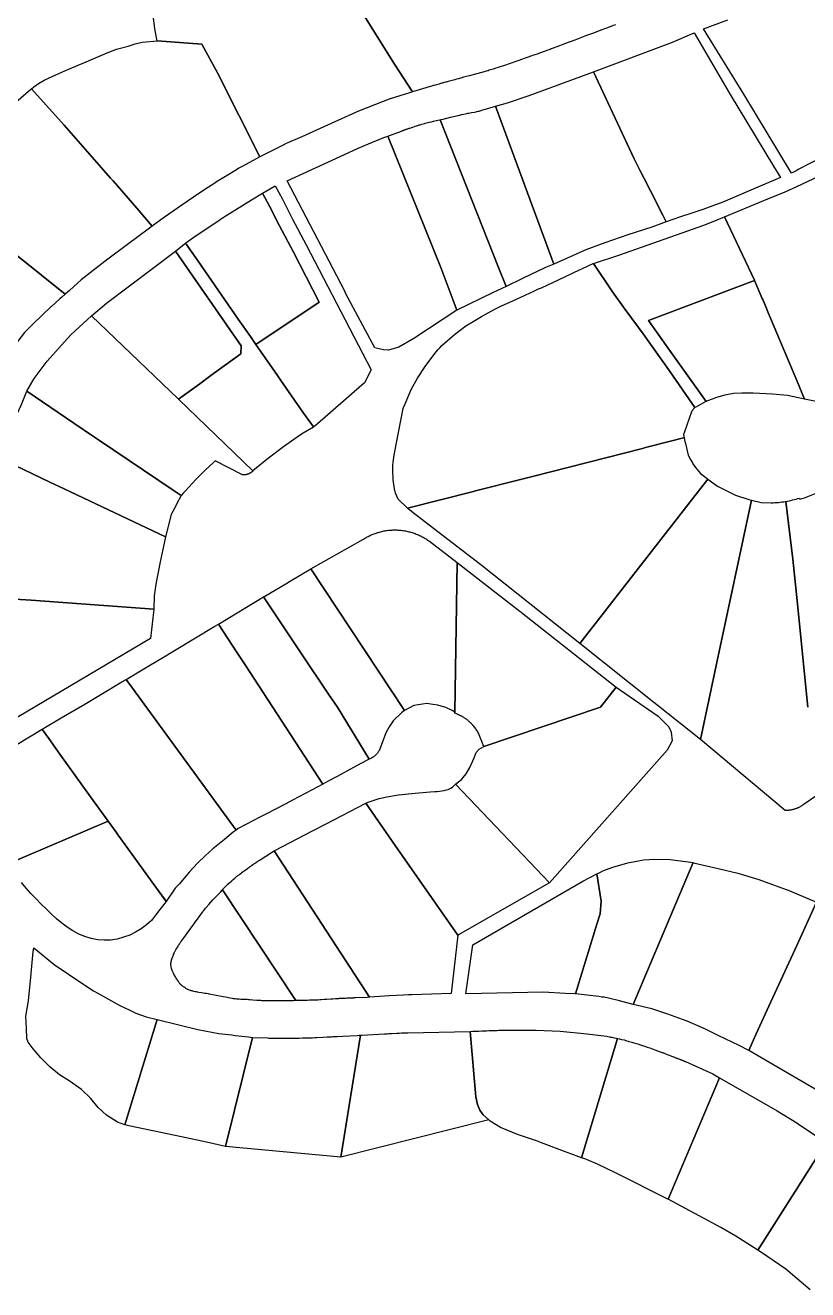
# Model space of a CAD drawing. Header units: metres. Extents: x 3 to 1005126, y 39 to 4383651.
# Drawn here: x 476695.9 to 476909.2, y 4369822.5 to 4370167.1 of the extents above; entities that cross this region are included whole.
import ezdxf

# ---------------------------------------------------------------- set-up
doc = ezdxf.new("R2010")
doc.units = ezdxf.units.M
doc.header["$MEASUREMENT"] = 0
doc.layers.add('TM_Llucmajor', color=7, linetype='Continuous')

msp = doc.modelspace()

# ---------------------------------------------------------------- linework, layer by layer
at = {"layer": 'TM_Llucmajor', "linetype": 'Continuous', "flags": 128}
for points in [[(476787.23, 4370171.4), (476796.52, 4370156.51), (476801.4, 4370149.02), (476800.59, 4370148.76), (476795.34, 4370147.09), (476795.25, 4370147.06), (476794.6, 4370146.81), (476793.41, 4370146.33), (476786.72, 4370143.71), (476780.22, 4370140.79), (476771.25, 4370136.77), (476767, 4370134.89), (476766.13, 4370134.5), (476759.81, 4370131.29), (476754.06, 4370142.69), (476748.31, 4370154.22), (476743.98, 4370162.04), (476731.84, 4370162.93), (476731.84, 4370162.93), (476731.22, 4370166.14), (476729.52, 4370179.51)], [(476928.61, 4370177.97), (476936.09, 4370164.11), (476942.22, 4370153.59), (476943.4, 4370151.56), (476945.63, 4370147.74), (476943.85, 4370146.82), (476935.99, 4370142.62), (476929.19, 4370139.12), (476913.15, 4370131.21), (476909.77, 4370129.46), (476906.6, 4370127.82), (476906.15, 4370127.59), (476906.15, 4370127.59), (476904.72, 4370126.85), (476891.71, 4370148.36), (476880.71, 4370166.15), (476887.38, 4370168.64)], [(476856.74, 4370167.29), (476856.17, 4370167.08), (476855.04, 4370166.65), (476854.29, 4370166.37), (476852.78, 4370165.8), (476851.65, 4370165.37), (476850.52, 4370164.94), (476849.96, 4370164.73), (476849.11, 4370164.41), (476848.42, 4370164.15), (476847.96, 4370163.97), (476847.03, 4370163.63), (476845.65, 4370163.1), (476842.87, 4370162.06), (476841.48, 4370161.54), (476840.79, 4370161.28), (476839.75, 4370160.89), (476839.27, 4370160.71), (476838.95, 4370160.59), (476838.3, 4370160.35), (476837.33, 4370160), (476836.04, 4370159.54), (476835.39, 4370159.31), (476834.75, 4370159.08), (476834.42, 4370158.97), (476833.94, 4370158.8), (476833.45, 4370158.63), (476833.21, 4370158.54), (476832.43, 4370158.27), (476830.88, 4370157.72), (476830.66, 4370157.64), (476829.32, 4370157.18), (476828.28, 4370156.83), (476826.2, 4370156.12), (476825.27, 4370155.81), (476824.81, 4370155.65), (476824.11, 4370155.42), (476823.41, 4370155.2), (476823.06, 4370155.09), (476822.36, 4370154.88), (476822.01, 4370154.77), (476821.48, 4370154.62), (476820.97, 4370154.48), (476819.95, 4370154.2), (476818.93, 4370153.92), (476816.89, 4370153.38), (476815.36, 4370152.97), (476814.59, 4370152.76), (476814.21, 4370152.66), (476813.95, 4370152.59), (476813.44, 4370152.45), (476812.93, 4370152.31), (476811.91, 4370152.03), (476811.15, 4370151.82), (476810.64, 4370151.68), (476810.39, 4370151.61), (476810, 4370151.51), (476809.62, 4370151.4), (476809.43, 4370151.35), (476809.09, 4370151.25), (476808.92, 4370151.21), (476808.67, 4370151.14), (476808.29, 4370151.03), (476807.91, 4370150.92), (476807.72, 4370150.87), (476807.34, 4370150.76), (476807.15, 4370150.7), (476806.87, 4370150.62), (476801.4, 4370149.02), (476796.52, 4370156.51), (476787.23, 4370171.4)], [(476688.35, 4370141.98), (476697.43, 4370149.76), (476697.53, 4370149.84), (476706.49, 4370139.89), (476717.31, 4370127.58), (476719.12, 4370125.5), (476719.79, 4370124.73), (476726.26, 4370117.28), (476730.5, 4370112.39), (476725.87, 4370108.98), (476724.48, 4370107.96), (476717.65, 4370102.87), (476711.13, 4370097.79), (476710.12, 4370096.87), (476707.89, 4370094.84), (476706.76, 4370093.82), (476680.41, 4370114.94)], [(476911.46, 4370064.57), (476908.76, 4370065.11), (476908.32, 4370065.2), (476906.15, 4370070.36), (476898.03, 4370089.67), (476897.98, 4370089.78), (476896.89, 4370092.38), (476896.77, 4370092.66), (476894.7, 4370097.58), (476894.7, 4370097.58), (476894.66, 4370097.67), (476886.52, 4370114.97), (476898.28, 4370119.82), (476902.97, 4370121.73), (476906.15, 4370123.22), (476915.09, 4370127.41)], [(476909.22, 4369981.31), (476906.15, 4370011.16), (476906.15, 4370011.16), (476905.07, 4370021.66), (476903.2, 4370037.38), (476904.08, 4370037.55), (476904.56, 4370037.66), (476905.04, 4370037.77), (476905.51, 4370037.88), (476905.98, 4370037.99), (476906.15, 4370038.05), (476906.45, 4370038.12), (476906.92, 4370038.27), (476907.05, 4370037.99), (476908.27, 4370038.33), (476912.84, 4370040.18)], [(476911.68, 4369957.22), (476907.89, 4369954.62), (476907.76, 4369954.53), (476907.62, 4369954.44), (476907.49, 4369954.35), (476907.35, 4369954.27), (476907.21, 4369954.19), (476907.07, 4369954.11), (476906.92, 4369954.03), (476906.78, 4369953.96), (476906.63, 4369953.89), (476906.48, 4369953.82), (476906.33, 4369953.76), (476906.18, 4369953.7), (476906.15, 4369953.69), (476906.15, 4369953.69), (476906.03, 4369953.64), (476905.87, 4369953.58), (476905.72, 4369953.53), (476905.56, 4369953.48), (476905.4, 4369953.43), (476905.24, 4369953.39), (476905.08, 4369953.35), (476904.92, 4369953.32), (476904.76, 4369953.28), (476904.6, 4369953.25), (476904.44, 4369953.23), (476904.28, 4369953.2), (476904.12, 4369953.18), (476903.96, 4369953.16), (476903.8, 4369953.15), (476903.63, 4369953.14), (476903.47, 4369953.13), (476903.31, 4369953.13), (476903.15, 4369953.13), (476902.99, 4369953.13), (476879.9, 4369972.48), (476884.52, 4369993.95), (476893.82, 4370037.67), (476896.43, 4370037.11), (476899.24, 4370036.97), (476899.73, 4370036.99), (476900.21, 4370037.03), (476900.7, 4370037.06), (476901.18, 4370037.11), (476901.67, 4370037.17), (476902.15, 4370037.22), (476902.64, 4370037.29), (476903.12, 4370037.38), (476903.2, 4370037.38), (476905.07, 4370021.66), (476906.15, 4370011.16), (476909.22, 4369981.31)], [(476693.02, 4370010.75), (476697.47, 4370010.42), (476730.93, 4370007.98), (476730.93, 4370007.98), (476729.98, 4370000.02), (476676.87, 4369968.61)], [(476690.74, 4369938.41), (476718.43, 4369950.23), (476718.43, 4369950.23), (476720.65, 4369947.17), (476721.21, 4369946.39), (476726.95, 4369938.47), (476728.81, 4369935.89), (476731.66, 4369931.96), (476734.25, 4369928.37), (476734.27, 4369928.34), (476732.91, 4369926.61), (476732.57, 4369926.16), (476731.36, 4369924.59), (476730.24, 4369923.16), (476728.96, 4369922), (476727.48, 4369920.91), (476725.95, 4369919.93), (476724.36, 4369919.16), (476722.65, 4369918.56), (476720.9, 4369918.09), (476719.14, 4369917.81), (476717.39, 4369917.74), (476715.64, 4369917.9), (476713.88, 4369918.25), (476712.14, 4369918.78), (476710.46, 4369919.45), (476708.85, 4369920.29), (476707.3, 4369921.28), (476705.8, 4369922.4), (476704.35, 4369923.61), (476702.94, 4369924.92), (476701.53, 4369926.29), (476700.14, 4369927.68), (476698.77, 4369929.09), (476697.42, 4369930.52), (476696.11, 4369931.98), (476694.82, 4369933.47)], [(476909.83, 4369822.5), (476906.15, 4369825.57), (476906.15, 4369825.57), (476903.16, 4369828.06), (476896.28, 4369832.84), (476895.53, 4369833.31), (476906.15, 4369849.97), (476914.23, 4369862.66)]]:
    msp.add_lwpolyline(points, dxfattribs=at)
for points in [[(476717.31, 4370127.58), (476706.49, 4370139.89), (476697.53, 4370149.84), (476698.19, 4370150.35), (476699.45, 4370151.25), (476701.23, 4370152.29), (476704.24, 4370153.68), (476707.51, 4370155.1), (476712.48, 4370157.16), (476718.19, 4370159.68), (476720.76, 4370160.65), (476723.91, 4370161.48), (476725.86, 4370162.12), (476727.77, 4370162.56), (476731.84, 4370162.93), (476743.98, 4370162.04), (476748.31, 4370154.22), (476754.06, 4370142.69), (476759.81, 4370131.29), (476754.98, 4370128.68), (476754.09, 4370128.2), (476753.42, 4370127.79), (476750.42, 4370125.94), (476747.99, 4370124.45), (476747.24, 4370123.96), (476745.8, 4370123.01), (476743.2, 4370121.29), (476738.55, 4370118.16), (476733.86, 4370114.81), (476730.5, 4370112.39), (476726.26, 4370117.28), (476719.79, 4370124.73), (476719.12, 4370125.5), (476717.31, 4370127.58)], [(476866.38, 4370121.82), (476864.55, 4370125.43), (476863.43, 4370127.64), (476861.87, 4370130.72), (476850.79, 4370154.49), (476872.3, 4370162.58), (476878.21, 4370165.1), (476888.06, 4370148.32), (476899.85, 4370128.79), (476901.73, 4370125.62), (476893.64, 4370122.2), (476886, 4370118.94), (476880.57, 4370116.94), (476877.81, 4370116.02), (476874.25, 4370114.84), (476872.66, 4370114.31), (476870.57, 4370113.54), (476869.65, 4370115.36), (476866.38, 4370121.82)], [(476839.99, 4370102.08), (476824.08, 4370145.06), (476827.32, 4370146.01), (476833.24, 4370148), (476850.79, 4370154.49), (476861.87, 4370130.72), (476863.43, 4370127.64), (476864.55, 4370125.43), (476866.38, 4370121.82), (476869.65, 4370115.36), (476870.57, 4370113.54), (476866.67, 4370112.12), (476860.1, 4370110.02), (476853.82, 4370107.85), (476848.67, 4370105.92), (476843.39, 4370103.6), (476839.99, 4370102.08)], [(476824.87, 4370101.14), (476808.93, 4370141.41), (476809.25, 4370141.48), (476809.76, 4370141.6), (476810.79, 4370141.84), (476811.82, 4370142.08), (476813.88, 4370142.56), (476814.91, 4370142.8), (476815.43, 4370142.91), (476816.2, 4370143.09), (476816.51, 4370143.16), (476816.71, 4370143.2), (476817.12, 4370143.28), (476817.53, 4370143.36), (476818.35, 4370143.51), (476818.76, 4370143.59), (476818.96, 4370143.64), (476819.37, 4370143.72), (476819.57, 4370143.77), (476819.88, 4370143.85), (476820.18, 4370143.93), (476820.33, 4370143.97), (476824.08, 4370145.06), (476839.99, 4370102.08), (476837.72, 4370101.09), (476831.39, 4370098.09), (476826.92, 4370095.98), (476824.87, 4370101.14)], [(476823.44, 4370094.34), (476813.53, 4370089.48), (476809.11, 4370101.12), (476794.73, 4370136.97), (476798.39, 4370138.33), (476798.55, 4370138.39), (476798.67, 4370138.43), (476798.74, 4370138.46), (476798.89, 4370138.51), (476799, 4370138.55), (476799.08, 4370138.58), (476799.23, 4370138.63), (476799.31, 4370138.66), (476799.47, 4370138.71), (476799.62, 4370138.77), (476799.73, 4370138.8), (476799.8, 4370138.83), (476799.94, 4370138.88), (476800.06, 4370138.92), (476800.14, 4370138.94), (476800.3, 4370139), (476800.55, 4370139.08), (476800.71, 4370139.13), (476801.04, 4370139.24), (476801.2, 4370139.3), (476801.54, 4370139.4), (476801.98, 4370139.55), (476802.2, 4370139.62), (476802.54, 4370139.73), (476802.76, 4370139.8), (476802.87, 4370139.84), (476803.03, 4370139.89), (476803.28, 4370139.97), (476803.5, 4370140.04), (476803.94, 4370140.18), (476804.38, 4370140.31), (476804.68, 4370140.39), (476804.88, 4370140.44), (476805.27, 4370140.55), (476805.71, 4370140.66), (476806, 4370140.73), (476806.59, 4370140.87), (476807.18, 4370141.01), (476808.36, 4370141.28), (476808.93, 4370141.41), (476824.87, 4370101.14), (476826.92, 4370095.98), (476823.44, 4370094.34)], [(476813.53, 4370089.48), (476801.76, 4370081.81), (476797.72, 4370079.44), (476794.9, 4370078.57), (476793.48, 4370078.64), (476791.15, 4370079.2), (476783.3, 4370093.95), (476782.85, 4370094.82), (476767.29, 4370124.77), (476779.35, 4370130.26), (476786.63, 4370133.63), (476790.55, 4370135.25), (476793.64, 4370136.52), (476794.73, 4370136.97), (476809.11, 4370101.12), (476813.53, 4370089.48)], [(476665.19, 4370126.79), (476666.7, 4370125.67), (476680.41, 4370114.94), (476706.76, 4370093.82), (476705.85, 4370093.01), (476705.32, 4370092.55), (476703.02, 4370090.54), (476702.85, 4370090.39), (476698.03, 4370085.8), (476695.65, 4370083.42), (476693.83, 4370081.06), (476692.11, 4370078.22), (476691.79, 4370077.76), (476691.12, 4370076.78), (476690.45, 4370075.08), (476670.26, 4370080.68), (476658.69, 4370084.03), (476647.77, 4370087.04), (476648.3, 4370099.59), (476662.29, 4370123.8), (476661.32, 4370130.23), (476665.19, 4370126.79)], [(476771.58, 4370061.69), (476770.75, 4370062.86), (476765.53, 4370070.37), (476764.6, 4370071.71), (476758.74, 4370080.15), (476776, 4370091.72), (476768.86, 4370105.45), (476765.2, 4370112.49), (476762.45, 4370117.89), (476760.55, 4370121.35), (476764, 4370123.36), (476765.98, 4370119.76), (476768.76, 4370114.32), (476772.41, 4370107.29), (476790.13, 4370073.21), (476788.31, 4370069.65), (476779.05, 4370061.63), (476774.78, 4370057.92), (476774.44, 4370057.66), (476771.58, 4370061.69)], [(476740.31, 4370108.32), (476741.54, 4370109.2), (476748.18, 4370113.65), (476748.53, 4370113.89), (476749.07, 4370114.26), (476749.34, 4370114.44), (476749.74, 4370114.71), (476750.17, 4370115), (476750.38, 4370115.13), (476757.5, 4370119.57), (476760.55, 4370121.35), (476762.45, 4370117.89), (476765.2, 4370112.49), (476768.86, 4370105.45), (476776, 4370091.72), (476758.74, 4370080.15), (476757.25, 4370082.3), (476753.95, 4370087.06), (476743.03, 4370102.84), (476739.56, 4370107.79), (476739.63, 4370107.84), (476740.31, 4370108.32)], [(476855.94, 4370094.51), (476850.78, 4370102.25), (476857.96, 4370104.61), (476880.87, 4370112.63), (476882.89, 4370113.47), (476885.99, 4370114.75), (476886.52, 4370114.97), (476894.66, 4370097.67), (476894.7, 4370097.58), (476865.76, 4370086.72), (476870.62, 4370079.91), (476881.46, 4370064.61), (476881.22, 4370064.48), (476878.88, 4370063.19), (476878.43, 4370062.96), (476871.66, 4370072.7), (476864.29, 4370083.04), (476863.01, 4370084.76), (476859.38, 4370089.69), (476855.94, 4370094.51)], [(476753.95, 4370087.06), (476757.25, 4370082.3), (476758.74, 4370080.15), (476764.6, 4370071.71), (476765.53, 4370070.37), (476770.75, 4370062.86), (476771.58, 4370061.69), (476774.44, 4370057.66), (476774.41, 4370057.63), (476771.66, 4370055.95), (476770.32, 4370055.13), (476769.97, 4370054.92), (476766.22, 4370052.23), (476762.21, 4370049.17), (476757.93, 4370045.7), (476737.66, 4370065.25), (476743.43, 4370069.46), (476746.12, 4370071.42), (476748.43, 4370073.1), (476754.6, 4370077.59), (476754.7, 4370079.8), (476736.79, 4370105.6), (476739.62, 4370107.86), (476739.63, 4370107.84), (476739.56, 4370107.79), (476743.03, 4370102.84), (476753.95, 4370087.06)], [(476737.66, 4370065.25), (476737.58, 4370065.32), (476713.9, 4370087.93), (476718.02, 4370091.4), (476736.79, 4370105.6), (476754.7, 4370079.8), (476754.6, 4370077.59), (476748.43, 4370073.1), (476746.12, 4370071.42), (476743.43, 4370069.46), (476737.66, 4370065.25)], [(476800.03, 4370035.5), (476797.54, 4370038), (476796.8, 4370039.62), (476796.48, 4370040.82), (476796.17, 4370043.22), (476796.04, 4370045.96), (476796.1, 4370047.17), (476796.15, 4370048.04), (476796.41, 4370050.01), (476797.08, 4370053.38), (476798.88, 4370062.67), (476799.02, 4370063), (476799.42, 4370063.96), (476801.06, 4370067.84), (476802.83, 4370070.98), (476804.9, 4370074.18), (476807.82, 4370078.08), (476807.91, 4370078.18), (476808.44, 4370078.76), (476808.89, 4370079.25), (476809.43, 4370079.83), (476809.53, 4370079.94), (476812.87, 4370082.84), (476815.93, 4370085.23), (476818.39, 4370086.68), (476820.27, 4370087.8), (476823.86, 4370089.79), (476825.51, 4370090.56), (476829.79, 4370092.52), (476834.52, 4370094.69), (476835.19, 4370095), (476835.8, 4370095.28), (476836.57, 4370095.63), (476841.41, 4370097.85), (476846.95, 4370100.46), (476847.78, 4370100.85), (476850.71, 4370102.23), (476850.78, 4370102.25), (476855.94, 4370094.51), (476859.38, 4370089.69), (476863.01, 4370084.76), (476864.29, 4370083.04), (476871.66, 4370072.7), (476878.43, 4370062.96), (476877.64, 4370062.18), (476877.5, 4370061.79), (476875.55, 4370056.34), (476875.29, 4370055.62), (476875.47, 4370054.73), (476874.93, 4370054.59), (476872.12, 4370053.88), (476864.95, 4370052.05), (476864.08, 4370051.83), (476834.12, 4370044.19), (476831.24, 4370043.46), (476818.22, 4370040.14), (476818.05, 4370040.1), (476800.03, 4370035.5)], [(476881.46, 4370064.61), (476870.62, 4370079.91), (476865.76, 4370086.72), (476894.7, 4370097.58), (476896.77, 4370092.66), (476896.89, 4370092.38), (476897.98, 4370089.78), (476898.03, 4370089.67), (476906.15, 4370070.36), (476908.32, 4370065.2), (476906.66, 4370065.56), (476906.15, 4370065.67), (476903.63, 4370066.2), (476899.59, 4370066.6), (476894.3, 4370066.87), (476891.18, 4370066.83), (476888.9, 4370066.77), (476888.55, 4370066.7), (476887.46, 4370066.49), (476886.54, 4370066.32), (476885.55, 4370066.05), (476884.67, 4370065.82), (476884.57, 4370065.79), (476884.13, 4370065.62), (476881.85, 4370064.77), (476881.46, 4370064.61)], [(476709.13, 4370058.74), (476696.31, 4370067.42), (476698.28, 4370070.89), (476701.83, 4370075.59), (476705.73, 4370079.92), (476708.31, 4370082.76), (476713.9, 4370087.93), (476737.58, 4370065.32), (476737.66, 4370065.25), (476757.93, 4370045.7), (476757.87, 4370045.63), (476757.8, 4370045.56), (476757.73, 4370045.5), (476757.66, 4370045.43), (476757.59, 4370045.37), (476757.52, 4370045.31), (476757.44, 4370045.25), (476757.36, 4370045.19), (476757.28, 4370045.13), (476757.2, 4370045.08), (476757.11, 4370045.03), (476757.02, 4370044.98), (476756.94, 4370044.94), (476756.85, 4370044.9), (476756.75, 4370044.86), (476756.66, 4370044.82), (476756.57, 4370044.79), (476756.47, 4370044.76), (476756.38, 4370044.73), (476756.28, 4370044.71), (476756.19, 4370044.69), (476756.09, 4370044.67), (476755.99, 4370044.65), (476755.89, 4370044.64), (476755.8, 4370044.63), (476755.7, 4370044.62), (476755.6, 4370044.62), (476755.51, 4370044.62), (476755.41, 4370044.62), (476755.32, 4370044.63), (476755.22, 4370044.64), (476755.13, 4370044.65), (476747.65, 4370048.47), (476747.14, 4370047.98), (476744.95, 4370045.85), (476742.46, 4370043.43), (476739.45, 4370040.17), (476739.04, 4370039.73), (476738.34, 4370038.97), (476736.18, 4370040.42), (476716.11, 4370054), (476714.5, 4370055.1), (476709.13, 4370058.74)], [(476702.55, 4370042.61), (476688.34, 4370049.43), (476689.81, 4370052.46), (476692.46, 4370058.71), (476694.86, 4370063.76), (476696.31, 4370067.42), (476709.13, 4370058.74), (476714.5, 4370055.1), (476716.11, 4370054), (476736.18, 4370040.42), (476738.34, 4370038.97), (476737.23, 4370036.79), (476736.82, 4370035.99), (476735.62, 4370033.79), (476734.09, 4370027.74), (476706.46, 4370040.76), (476702.55, 4370042.61)], [(476847.03, 4369998.6), (476820.08, 4370020.09), (476804.83, 4370031.81), (476801.63, 4370034.27), (476800.16, 4370035.41), (476800.03, 4370035.5), (476818.05, 4370040.1), (476818.22, 4370040.14), (476831.24, 4370043.46), (476834.12, 4370044.19), (476864.08, 4370051.83), (476864.95, 4370052.05), (476872.12, 4370053.88), (476874.93, 4370054.59), (476875.47, 4370054.73), (476875.68, 4370053.74), (476875.81, 4370053.19), (476876.58, 4370049.94), (476877.24, 4370048.75), (476877.71, 4370047.91), (476877.89, 4370047.58), (476878.58, 4370046.64), (476879.92, 4370044.94), (476881.75, 4370043.57), (476881.94, 4370043.43), (476847.03, 4369998.6)], [(476693.02, 4370010.75), (476676.84, 4370011.86), (476676.87, 4370012), (476678.64, 4370019.25), (476680.49, 4370027.21), (476683.8, 4370037.26), (476685.99, 4370043.07), (476688.34, 4370049.43), (476702.55, 4370042.61), (476706.46, 4370040.76), (476734.09, 4370027.74), (476732.69, 4370020.87), (476731.48, 4370014.77), (476731.02, 4370011.61), (476730.93, 4370007.98), (476697.47, 4370010.42), (476693.02, 4370010.75)], [(476879.9, 4369972.48), (476868.01, 4369981.93), (476867.18, 4369982.59), (476847.03, 4369998.6), (476881.94, 4370043.43), (476884.56, 4370041.56), (476885.3, 4370041.16), (476889.49, 4370039.11), (476893.09, 4370037.87), (476893.82, 4370037.67), (476884.52, 4369993.95), (476879.9, 4369972.48)], [(476799.29, 4369980.34), (476773.71, 4370018.97), (476787.87, 4370026.96), (476788.11, 4370027.11), (476788.35, 4370027.27), (476788.6, 4370027.41), (476788.85, 4370027.55), (476789.11, 4370027.7), (476789.37, 4370027.83), (476789.63, 4370027.97), (476789.89, 4370028.08), (476790.16, 4370028.22), (476790.44, 4370028.33), (476790.71, 4370028.45), (476790.99, 4370028.55), (476791.28, 4370028.66), (476791.56, 4370028.75), (476791.85, 4370028.86), (476792.14, 4370028.93), (476792.44, 4370029.02), (476792.73, 4370029.11), (476793.03, 4370029.18), (476793.33, 4370029.24), (476793.63, 4370029.31), (476793.94, 4370029.36), (476794.24, 4370029.41), (476794.55, 4370029.45), (476794.86, 4370029.49), (476795.17, 4370029.51), (476795.48, 4370029.54), (476795.79, 4370029.57), (476796.1, 4370029.58), (476796.41, 4370029.58), (476796.73, 4370029.58), (476797.04, 4370029.58), (476797.35, 4370029.57), (476797.66, 4370029.56), (476797.97, 4370029.53), (476798.28, 4370029.5), (476798.59, 4370029.46), (476798.9, 4370029.42), (476799.21, 4370029.38), (476799.52, 4370029.32), (476799.82, 4370029.27), (476800.12, 4370029.2), (476800.43, 4370029.12), (476800.72, 4370029.04), (476801.02, 4370028.96), (476801.31, 4370028.88), (476801.61, 4370028.79), (476801.9, 4370028.69), (476802.18, 4370028.58), (476802.47, 4370028.47), (476802.75, 4370028.37), (476803.02, 4370028.25), (476803.3, 4370028.12), (476803.57, 4370028), (476803.83, 4370027.86), (476804.1, 4370027.73), (476804.36, 4370027.58), (476804.61, 4370027.43), (476804.86, 4370027.29), (476805.11, 4370027.13), (476805.35, 4370026.97), (476805.59, 4370026.82), (476805.83, 4370026.65), (476806.06, 4370026.49), (476813.56, 4370020.71), (476812.96, 4369979.93), (476812.24, 4369980.42), (476810.52, 4369981.22), (476808.37, 4369981.79), (476806.99, 4369982.05), (476805.35, 4369982.3), (476801.8, 4369981.74), (476799.29, 4369980.34)], [(476773.68, 4369992.02), (476760.83, 4370011.37), (476761.2, 4370011.58), (476766.87, 4370014.93), (476767.86, 4370015.53), (476773.71, 4370018.97), (476799.29, 4369980.34), (476798.51, 4369979.8), (476796.15, 4369977.58), (476795.22, 4369976.17), (476794.19, 4369974.28), (476793.45, 4369972.25), (476792.75, 4369970.41), (476792.71, 4369970.29), (476792.66, 4369970.17), (476792.61, 4369970.04), (476792.56, 4369969.92), (476792.51, 4369969.81), (476792.45, 4369969.69), (476792.39, 4369969.57), (476792.33, 4369969.45), (476792.26, 4369969.34), (476792.19, 4369969.22), (476792.11, 4369969.11), (476792.04, 4369969), (476791.96, 4369968.9), (476791.88, 4369968.79), (476791.79, 4369968.68), (476791.71, 4369968.58), (476791.62, 4369968.48), (476791.52, 4369968.39), (476791.43, 4369968.29), (476791.33, 4369968.2), (476791.23, 4369968.11), (476791.13, 4369968.02), (476791.03, 4369967.94), (476790.92, 4369967.86), (476790.82, 4369967.78), (476790.71, 4369967.7), (476790.6, 4369967.63), (476790.49, 4369967.56), (476790.37, 4369967.49), (476790.26, 4369967.43), (476790.15, 4369967.37), (476790.03, 4369967.31), (476789.66, 4369967.11), (476780.99, 4369981.27), (476778.56, 4369984.8), (476775.98, 4369988.62), (476773.68, 4369992.02)], [(476820.89, 4369970.57), (476819.42, 4369974.21), (476819.28, 4369974.46), (476819.13, 4369974.7), (476818.98, 4369974.94), (476818.82, 4369975.18), (476818.66, 4369975.41), (476818.49, 4369975.64), (476818.32, 4369975.86), (476818.14, 4369976.08), (476818.03, 4369976.2), (476817.92, 4369976.33), (476817.81, 4369976.45), (476817.7, 4369976.57), (476817.58, 4369976.69), (476817.47, 4369976.81), (476817.35, 4369976.93), (476817.23, 4369977.04), (476817.11, 4369977.15), (476816.98, 4369977.27), (476816.86, 4369977.38), (476816.73, 4369977.48), (476816.6, 4369977.59), (476816.47, 4369977.7), (476816.34, 4369977.8), (476816.21, 4369977.9), (476816.07, 4369978), (476815.94, 4369978.1), (476815.8, 4369978.19), (476815.66, 4369978.28), (476815.52, 4369978.38), (476815.38, 4369978.47), (476815.24, 4369978.55), (476815.1, 4369978.64), (476814.95, 4369978.72), (476814.81, 4369978.8), (476814.66, 4369978.88), (476814.52, 4369978.96), (476814.37, 4369979.03), (476814.22, 4369979.1), (476814.07, 4369979.17), (476813.92, 4369979.24), (476813.68, 4369979.34), (476813.44, 4369979.44), (476813.2, 4369979.53), (476812.96, 4369979.62), (476812.96, 4369979.93), (476813.56, 4370020.71), (476823.44, 4370013.12), (476830.72, 4370007.41), (476856.97, 4369986.73), (476852.66, 4369981.31), (476820.89, 4369970.57)], [(476753.66, 4369996.07), (476748.51, 4370003.94), (476760.83, 4370011.37), (476773.68, 4369992.02), (476775.98, 4369988.62), (476778.56, 4369984.8), (476780.99, 4369981.27), (476789.66, 4369967.11), (476787.36, 4369965.9), (476786.51, 4369965.45), (476784.39, 4369964.33), (476780.85, 4369962.42), (476778.22, 4369960.99), (476777.02, 4369960.34), (476755.79, 4369992.82), (476753.66, 4369996.07)], [(476753.32, 4369947.75), (476723.41, 4369988.87), (476728.17, 4369991.72), (476729.57, 4369992.56), (476733.52, 4369994.92), (476735.64, 4369996.2), (476736.53, 4369996.73), (476747.59, 4370003.4), (476748.51, 4370003.94), (476753.66, 4369996.07), (476755.79, 4369992.82), (476777.02, 4369960.34), (476775.63, 4369959.59), (476772.17, 4369957.72), (476768.74, 4369955.93), (476766.92, 4369954.98), (476761.49, 4369952.14), (476759.81, 4369951.26), (476758.13, 4369950.38), (476753.95, 4369948.22), (476753.32, 4369947.75)], [(476731.66, 4369931.96), (476728.81, 4369935.89), (476726.95, 4369938.47), (476721.21, 4369946.39), (476720.65, 4369947.17), (476718.43, 4369950.23), (476713.65, 4369956.88), (476705.31, 4369968.46), (476702.26, 4369972.76), (476700.56, 4369975.12), (476700.44, 4369975.29), (476705.7, 4369978.36), (476711.49, 4369981.7), (476711.69, 4369981.82), (476722.22, 4369988.16), (476723.41, 4369988.87), (476753.32, 4369947.75), (476752.55, 4369947.18), (476750.21, 4369945.24), (476747.03, 4369942.66), (476744.98, 4369940.85), (476742.86, 4369938.73), (476740.58, 4369936.28), (476737.88, 4369933.16), (476737.46, 4369932.68), (476736.73, 4369931.96), (476734.28, 4369928.35), (476731.66, 4369931.96)], [(476838.73, 4369933.4), (476813.17, 4369960.26), (476814.79, 4369961.54), (476816.09, 4369963.12), (476817.09, 4369964.83), (476818.22, 4369967.43), (476818.74, 4369968.94), (476819.58, 4369969.88), (476820.89, 4369970.57), (476852.66, 4369981.31), (476856.97, 4369986.73), (476868.41, 4369978.85), (476871.3, 4369975.95), (476871.91, 4369974.43), (476872.21, 4369972.14), (476870.85, 4369969.55), (476838.73, 4369933.4)], [(476690.74, 4369938.41), (476689.78, 4369939.59), (476688.55, 4369941.15), (476687.35, 4369942.7), (476686.2, 4369944.25), (476685.14, 4369945.83), (476684.16, 4369947.47), (476683.25, 4369949.14), (476682.42, 4369950.87), (476681.66, 4369952.64), (476680.94, 4369954.45), (476680.27, 4369956.3), (476679.59, 4369958.16), (476678.95, 4369960.02), (476678.31, 4369961.96), (476700.44, 4369975.29), (476700.56, 4369975.12), (476702.26, 4369972.76), (476705.31, 4369968.46), (476713.65, 4369956.88), (476718.43, 4369950.23), (476690.74, 4369938.41)], [(476813.82, 4369919.17), (476796.72, 4369943.57), (476788.72, 4369955.13), (476789.37, 4369955.37), (476792.31, 4369956.42), (476794.39, 4369956.87), (476797.58, 4369957.37), (476802.16, 4369957.87), (476806.28, 4369958.25), (476807.53, 4369958.3), (476808.17, 4369958.31), (476808.8, 4369958.36), (476809.43, 4369958.44), (476810.06, 4369958.57), (476810.29, 4369958.63), (476810.72, 4369958.73), (476811.13, 4369958.86), (476811.53, 4369959.03), (476811.92, 4369959.24), (476812.3, 4369959.5), (476813.17, 4369960.26), (476838.73, 4369933.4), (476813.82, 4369919.17)], [(476789.75, 4369902.25), (476763.72, 4369942.11), (476774.35, 4369947.63), (476777.89, 4369949.48), (476788.72, 4369955.13), (476796.72, 4369943.57), (476813.82, 4369919.17), (476811.97, 4369903.23), (476801.25, 4369902.87), (476800.36, 4369902.83), (476798.96, 4369902.76), (476795.16, 4369902.58), (476789.75, 4369902.25)], [(476769.65, 4369901.29), (476749.62, 4369931.5), (476749.75, 4369931.64), (476750.28, 4369932.19), (476750.54, 4369932.47), (476750.7, 4369932.64), (476750.81, 4369932.75), (476751.04, 4369932.96), (476751.15, 4369933.06), (476751.38, 4369933.27), (476751.61, 4369933.48), (476752.08, 4369933.89), (476752.21, 4369934), (476752.46, 4369934.22), (476752.63, 4369934.37), (476752.97, 4369934.66), (476753.22, 4369934.88), (476753.48, 4369935.1), (476753.61, 4369935.2), (476753.81, 4369935.36), (476754.14, 4369935.62), (476754.37, 4369935.8), (476754.82, 4369936.14), (476755.04, 4369936.31), (476755.5, 4369936.65), (476755.8, 4369936.87), (476756.42, 4369937.31), (476756.88, 4369937.64), (476757.03, 4369937.74), (476757.32, 4369937.95), (476757.52, 4369938.09), (476757.91, 4369938.37), (476758.21, 4369938.57), (476758.51, 4369938.78), (476758.65, 4369938.88), (476758.88, 4369939.03), (476759.07, 4369939.16), (476759.17, 4369939.23), (476759.32, 4369939.33), (476759.47, 4369939.43), (476759.55, 4369939.48), (476759.69, 4369939.57), (476759.77, 4369939.62), (476759.88, 4369939.69), (476762.96, 4369941.64), (476763.72, 4369942.11), (476789.75, 4369902.25), (476789.08, 4369902.19), (476785.88, 4369902.04), (476785.79, 4369902.04), (476785.72, 4369902.03), (476785.61, 4369902.03), (476785.53, 4369902.02), (476785.45, 4369902.02), (476785.35, 4369902.02), (476785.22, 4369902.01), (476785.12, 4369902.01), (476785.02, 4369902), (476784.91, 4369902), (476784.81, 4369901.99), (476784.67, 4369901.99), (476784.55, 4369901.98), (476784.37, 4369901.97), (476784.24, 4369901.97), (476784.16, 4369901.96), (476783.98, 4369901.96), (476783.85, 4369901.95), (476783.58, 4369901.94), (476783.3, 4369901.92), (476782.74, 4369901.9), (476782.32, 4369901.88), (476782.11, 4369901.87), (476781.84, 4369901.85), (476781.7, 4369901.85), (476781.51, 4369901.84), (476781.32, 4369901.83), (476781.22, 4369901.82), (476781.04, 4369901.81), (476780.96, 4369901.81), (476780.83, 4369901.8), (476780.44, 4369901.78), (476779.67, 4369901.73), (476779.15, 4369901.69), (476778.11, 4369901.62), (476777.34, 4369901.56), (476776.56, 4369901.51), (476776.17, 4369901.49), (476775.59, 4369901.46), (476775.35, 4369901.45), (476774.86, 4369901.43), (476774.37, 4369901.41), (476774.05, 4369901.4), (476773.39, 4369901.38), (476772.74, 4369901.36), (476771.44, 4369901.33), (476770.46, 4369901.31), (476769.81, 4369901.29), (476769.65, 4369901.29)], [(476861.54, 4369900.2), (476857.86, 4369901.24), (476854.88, 4369901.93), (476853.72, 4369902.2), (476853.08, 4369902.28), (476852.18, 4369902.38), (476845.86, 4369903.11), (476851.7, 4369922.1), (476852.62, 4369924.98), (476852.84, 4369928.44), (476851.66, 4369935.82), (476852.49, 4369936.25), (476853.33, 4369936.68), (476856.02, 4369937.7), (476860.09, 4369938.88), (476864.36, 4369939.65), (476867.47, 4369939.89), (476871.69, 4369939.8), (476877.91, 4369938.9), (476861.54, 4369900.2)], [(476893.08, 4369887.71), (476890.49, 4369889.02), (476884.78, 4369891.8), (476881.29, 4369893.48), (476876.32, 4369895.7), (476875.06, 4369896.15), (476871.01, 4369897.56), (476866.63, 4369899.05), (476861.54, 4369900.2), (476877.91, 4369938.9), (476878.06, 4369938.88), (476884.73, 4369937.29), (476890.11, 4369936.07), (476895.87, 4369934.32), (476904.26, 4369931.19), (476906.15, 4369930.4), (476911.57, 4369928.14), (476906.15, 4369916.29), (476898.59, 4369899.76), (476894.68, 4369891.2), (476893.08, 4369887.71)], [(476837.13, 4369903.64), (476815.93, 4369903.12), (476817.9, 4369916.53), (476847.89, 4369933.85), (476851.66, 4369935.82), (476852.84, 4369928.44), (476852.62, 4369924.98), (476851.7, 4369922.1), (476845.86, 4369903.11), (476845.64, 4369903.14), (476843.01, 4369903.26), (476837.13, 4369903.64)], [(476759.55, 4369901.33), (476759.01, 4369901.37), (476757.92, 4369901.46), (476757.1, 4369901.52), (476756.69, 4369901.55), (476756.39, 4369901.57), (476756.19, 4369901.58), (476755.8, 4369901.6), (476755, 4369901.62), (476754.61, 4369901.64), (476754.21, 4369901.65), (476754.01, 4369901.67), (476753.75, 4369901.69), (476753.61, 4369901.7), (476753.42, 4369901.72), (476753.12, 4369901.75), (476752.83, 4369901.8), (476752.68, 4369901.82), (476752.36, 4369901.88), (476751.72, 4369902), (476750.44, 4369902.24), (476749.8, 4369902.36), (476746.02, 4369903.07), (476745.78, 4369903.11), (476745.31, 4369903.2), (476744.84, 4369903.27), (476743.89, 4369903.43), (476743.18, 4369903.54), (476742.82, 4369903.6), (476742.53, 4369903.65), (476742.39, 4369903.68), (476742.18, 4369903.72), (476741.86, 4369903.8), (476741.54, 4369903.88), (476741.38, 4369903.92), (476741.06, 4369904.01), (476740.91, 4369904.05), (476740.67, 4369904.13), (476740.52, 4369904.18), (476740.37, 4369904.25), (476740.24, 4369904.31), (476740.15, 4369904.35), (476739.97, 4369904.45), (476739.79, 4369904.55), (476739.67, 4369904.62), (476739.44, 4369904.77), (476739.18, 4369904.94), (476739.05, 4369905.02), (476738.87, 4369905.15), (476738.74, 4369905.24), (476738.68, 4369905.29), (476738.6, 4369905.36), (476738.48, 4369905.46), (476738.42, 4369905.51), (476738.34, 4369905.59), (476738.22, 4369905.71), (476738.11, 4369905.83), (476738.04, 4369905.91), (476737.91, 4369906.08), (476737.85, 4369906.16), (476737.72, 4369906.33), (476737.6, 4369906.5), (476737.52, 4369906.62), (476737.37, 4369906.86), (476737.26, 4369907.04), (476737.18, 4369907.17), (476737.03, 4369907.41), (476736.82, 4369907.78), (476736.68, 4369908.03), (476736.58, 4369908.2), (476736.4, 4369908.54), (476736.28, 4369908.77), (476736.22, 4369908.89), (476736.14, 4369909.06), (476736.06, 4369909.24), (476736.03, 4369909.33), (476735.95, 4369909.51), (476735.92, 4369909.6), (476735.87, 4369909.73), (476735.8, 4369909.91), (476735.77, 4369910), (476735.73, 4369910.14), (476735.67, 4369910.35), (476735.65, 4369910.42), (476735.62, 4369910.55), (476735.6, 4369910.68), (476735.58, 4369910.83), (476735.57, 4369910.95), (476735.57, 4369911.09), (476735.57, 4369911.24), (476735.58, 4369911.37), (476735.59, 4369911.52), (476735.61, 4369911.64), (476735.64, 4369911.82), (476735.66, 4369911.94), (476735.68, 4369912.02), (476735.72, 4369912.18), (476735.76, 4369912.31), (476735.84, 4369912.57), (476735.87, 4369912.69), (476735.95, 4369912.92), (476736, 4369913.09), (476736.1, 4369913.34), (476736.19, 4369913.6), (476736.24, 4369913.72), (476736.32, 4369913.91), (476736.44, 4369914.16), (476736.49, 4369914.28), (476736.59, 4369914.47), (476736.68, 4369914.65), (476736.73, 4369914.74), (476737.04, 4369915.29), (476737.19, 4369915.56), (476737.42, 4369915.97), (476737.58, 4369916.24), (476737.66, 4369916.37), (476737.78, 4369916.57), (476737.95, 4369916.83), (476738.04, 4369916.96), (476738.17, 4369917.15), (476738.3, 4369917.34), (476738.37, 4369917.44), (476738.55, 4369917.69), (476738.92, 4369918.18), (476739.17, 4369918.51), (476739.66, 4369919.16), (476740.04, 4369919.65), (476740.41, 4369920.14), (476740.59, 4369920.39), (476740.86, 4369920.76), (476741.04, 4369921.01), (476741.39, 4369921.51), (476742.44, 4369923.02), (476742.79, 4369923.53), (476742.97, 4369923.78), (476743.24, 4369924.15), (476743.69, 4369924.77), (476743.91, 4369925.07), (476744.25, 4369925.53), (476744.48, 4369925.84), (476744.6, 4369925.99), (476744.78, 4369926.21), (476745.02, 4369926.51), (476745.14, 4369926.65), (476745.33, 4369926.87), (476745.51, 4369927.08), (476745.61, 4369927.19), (476745.89, 4369927.5), (476746.46, 4369928.12), (476747.03, 4369928.73), (476748.18, 4369929.96), (476748.7, 4369930.52), (476749.05, 4369930.89), (476749.62, 4369931.5), (476769.65, 4369901.29), (476769.49, 4369901.29), (476769, 4369901.28), (476768.66, 4369901.27), (476767.99, 4369901.26), (476767.32, 4369901.26), (476765.97, 4369901.24), (476765.3, 4369901.24), (476764.96, 4369901.23), (476764.46, 4369901.23), (476763.25, 4369901.22), (476762.64, 4369901.22), (476762.04, 4369901.22), (476761.73, 4369901.23), (476761.33, 4369901.24), (476761.13, 4369901.24), (476760.82, 4369901.26), (476760.37, 4369901.28), (476760.1, 4369901.3), (476759.55, 4369901.33)], [(476906.15, 4369880.11), (476893.08, 4369887.71), (476894.68, 4369891.2), (476898.59, 4369899.76), (476906.15, 4369916.29), (476911.57, 4369928.14), (476941.55, 4369910.35), (476941.83, 4369910.22), (476929.48, 4369891.07), (476917.9, 4369873.28), (476916.62, 4369874.02), (476913.4, 4369875.89), (476906.15, 4369880.11)], [(476723.02, 4369867.42), (476720.99, 4369868.13), (476718.03, 4369870.05), (476715.74, 4369872.2), (476713.61, 4369874.67), (476711.19, 4369877.04), (476707.86, 4369879.47), (476705.2, 4369881.1), (476702.54, 4369883.29), (476700.08, 4369885.7), (476698.07, 4369888.19), (476696.62, 4369889.98), (476696.28, 4369890.96), (476696.24, 4369893.75), (476696.07, 4369897.02), (476696.73, 4369901.24), (476697.35, 4369907.65), (476698.05, 4369914.7), (476698.23, 4369915.73), (476703.71, 4369911.14), (476711.84, 4369905.7), (476712.12, 4369905.52), (476714.5, 4369904.01), (476715.46, 4369903.4), (476721.66, 4369899.95), (476721.85, 4369899.86), (476724.16, 4369898.75), (476726, 4369897.86), (476728.81, 4369896.92), (476731.82, 4369896.11), (476723.02, 4369867.42)], [(476750.43, 4369861.54), (476745.29, 4369862.71), (476738.45, 4369864.17), (476730.61, 4369865.76), (476724.1, 4369867.18), (476723.02, 4369867.42), (476731.82, 4369896.11), (476737.7, 4369894.68), (476742.94, 4369893.43), (476748.61, 4369892.36), (476749.5, 4369892.25), (476752.14, 4369891.94), (476753.1, 4369891.83), (476756.75, 4369891.4), (476757.83, 4369891.27), (476750.43, 4369861.54)], [(476781.9, 4369858.59), (476750.43, 4369861.54), (476757.83, 4369891.27), (476762.03, 4369891.11), (476762.24, 4369891.1), (476762.37, 4369891.1), (476762.65, 4369891.09), (476762.78, 4369891.09), (476763.06, 4369891.08), (476763.33, 4369891.08), (476763.52, 4369891.07), (476765.67, 4369891.07), (476766.4, 4369891.08), (476766.77, 4369891.08), (476767.32, 4369891.09), (476768.56, 4369891.09), (476769.85, 4369891.1), (476770.5, 4369891.1), (476771.47, 4369891.11), (476771.95, 4369891.12), (476772.6, 4369891.14), (476772.92, 4369891.14), (476773.4, 4369891.16), (476773.89, 4369891.18), (476774.13, 4369891.19), (476774.8, 4369891.22), (476775.24, 4369891.24), (476777.02, 4369891.34), (476778.2, 4369891.41), (476778.8, 4369891.44), (476779.39, 4369891.47), (476779.69, 4369891.49), (476780.13, 4369891.51), (476780.88, 4369891.55), (476782.38, 4369891.62), (476784.37, 4369891.71), (476786.37, 4369891.81), (476786.87, 4369891.84), (476787.26, 4369891.86), (476781.9, 4369858.59)], [(476781.9, 4369858.59), (476787.26, 4369891.86), (476787.64, 4369891.88), (476789.17, 4369891.96), (476792.24, 4369892.14), (476793.78, 4369892.22), (476794.49, 4369892.26), (476794.96, 4369892.29), (476795.9, 4369892.35), (476797.15, 4369892.42), (476797.78, 4369892.46), (476798.4, 4369892.49), (476798.72, 4369892.5), (476799.34, 4369892.53), (476799.66, 4369892.54), (476800.13, 4369892.55), (476817.13, 4369892.91), (476818.68, 4369875.07), (476819.13, 4369872.96), (476819.76, 4369871.43), (476820.42, 4369870.55), (476820.73, 4369870.14), (476822.2, 4369868.77), (476781.9, 4369858.59)], [(476822.2, 4369868.77), (476820.73, 4369870.14), (476820.42, 4369870.55), (476819.76, 4369871.43), (476819.13, 4369872.96), (476818.68, 4369875.07), (476817.13, 4369892.91), (476817.92, 4369892.94), (476818.45, 4369892.96), (476819.5, 4369893), (476820.44, 4369893.04), (476820.91, 4369893.06), (476821.61, 4369893.09), (476822.32, 4369893.11), (476822.67, 4369893.13), (476823.14, 4369893.14), (476823.37, 4369893.15), (476823.72, 4369893.16), (476824.25, 4369893.18), (476824.33, 4369893.18), (476824.5, 4369893.19), (476824.83, 4369893.2), (476824.99, 4369893.2), (476829.8, 4369893.27), (476830.08, 4369893.27), (476830.63, 4369893.27), (476830.87, 4369893.26), (476831.36, 4369893.26), (476831.73, 4369893.26), (476832.1, 4369893.26), (476832.28, 4369893.26), (476832.65, 4369893.25), (476832.83, 4369893.25), (476833.11, 4369893.25), (476833.38, 4369893.25), (476833.52, 4369893.25), (476833.64, 4369893.25), (476833.72, 4369893.25), (476833.89, 4369893.25), (476834.13, 4369893.25), (476834.29, 4369893.25), (476834.61, 4369893.24), (476834.98, 4369893.24), (476835.16, 4369893.24), (476841.71, 4369893.01), (476849.06, 4369892.26), (476854.3, 4369891.57), (476854.66, 4369891.51), (476855.17, 4369891.42), (476855.43, 4369891.37), (476855.81, 4369891.3), (476856.39, 4369891.19), (476856.96, 4369891.07), (476857.24, 4369891), (476857.33, 4369890.98), (476847.47, 4369858.48), (476840.64, 4369861.02), (476836.56, 4369862.53), (476835.2, 4369863.04), (476830.05, 4369864.79), (476825.46, 4369866.68), (476822.6, 4369868.42), (476822.2, 4369868.77)], [(476871.08, 4369847.16), (476871, 4369847.2), (476856.72, 4369854.38), (476851.87, 4369856.73), (476848.85, 4369857.95), (476848.42, 4369858.13), (476847.47, 4369858.48), (476857.33, 4369890.98), (476857.82, 4369890.88), (476858.1, 4369890.81), (476858.43, 4369890.73), (476858.53, 4369890.71), (476859.1, 4369890.57), (476859.38, 4369890.49), (476859.8, 4369890.38), (476860.23, 4369890.26), (476860.44, 4369890.2), (476861.23, 4369889.97), (476861.76, 4369889.81), (476862.11, 4369889.71), (476862.81, 4369889.49), (476863.33, 4369889.32), (476864.38, 4369888.99), (476864.72, 4369888.87), (476865.42, 4369888.64), (476866.11, 4369888.4), (476867.03, 4369888.08), (476867.49, 4369887.91), (476869.19, 4369887.28), (476869.29, 4369887.24), (476869.49, 4369887.16), (476869.69, 4369887.09), (476869.83, 4369887.03), (476870.11, 4369886.93), (476870.25, 4369886.87), (476870.53, 4369886.76), (476870.81, 4369886.65), (476871.38, 4369886.43), (476871.81, 4369886.27), (476872.03, 4369886.18), (476872.31, 4369886.08), (476872.45, 4369886.02), (476872.66, 4369885.94), (476872.86, 4369885.86), (476872.97, 4369885.82), (476873.17, 4369885.74), (476873.27, 4369885.7), (476873.42, 4369885.65), (476873.59, 4369885.58), (476873.68, 4369885.55), (476873.8, 4369885.5), (476873.99, 4369885.42), (476874.17, 4369885.35), (476874.26, 4369885.32), (476874.38, 4369885.27), (476874.52, 4369885.22), (476874.64, 4369885.17), (476874.75, 4369885.12), (476874.88, 4369885.07), (476875, 4369885.03), (476875.11, 4369884.98), (476875.19, 4369884.95), (476875.29, 4369884.91), (476875.38, 4369884.87), (476875.51, 4369884.81), (476875.59, 4369884.78), (476875.67, 4369884.74), (476875.75, 4369884.7), (476875.84, 4369884.66), (476878.69, 4369883.45), (476883.28, 4369881.31), (476885.14, 4369880.29), (476871.08, 4369847.16)], [(476885.52, 4369839.45), (476871.08, 4369847.16), (476885.14, 4369880.29), (476900.79, 4369871.25), (476906.15, 4369867.94), (476906.89, 4369867.48), (476914.23, 4369862.66), (476906.15, 4369849.97), (476895.53, 4369833.31), (476889.53, 4369837.06), (476885.52, 4369839.45)]]:
    msp.add_lwpolyline(points, close=True, dxfattribs=at)

doc.saveas('drawing.dxf')
